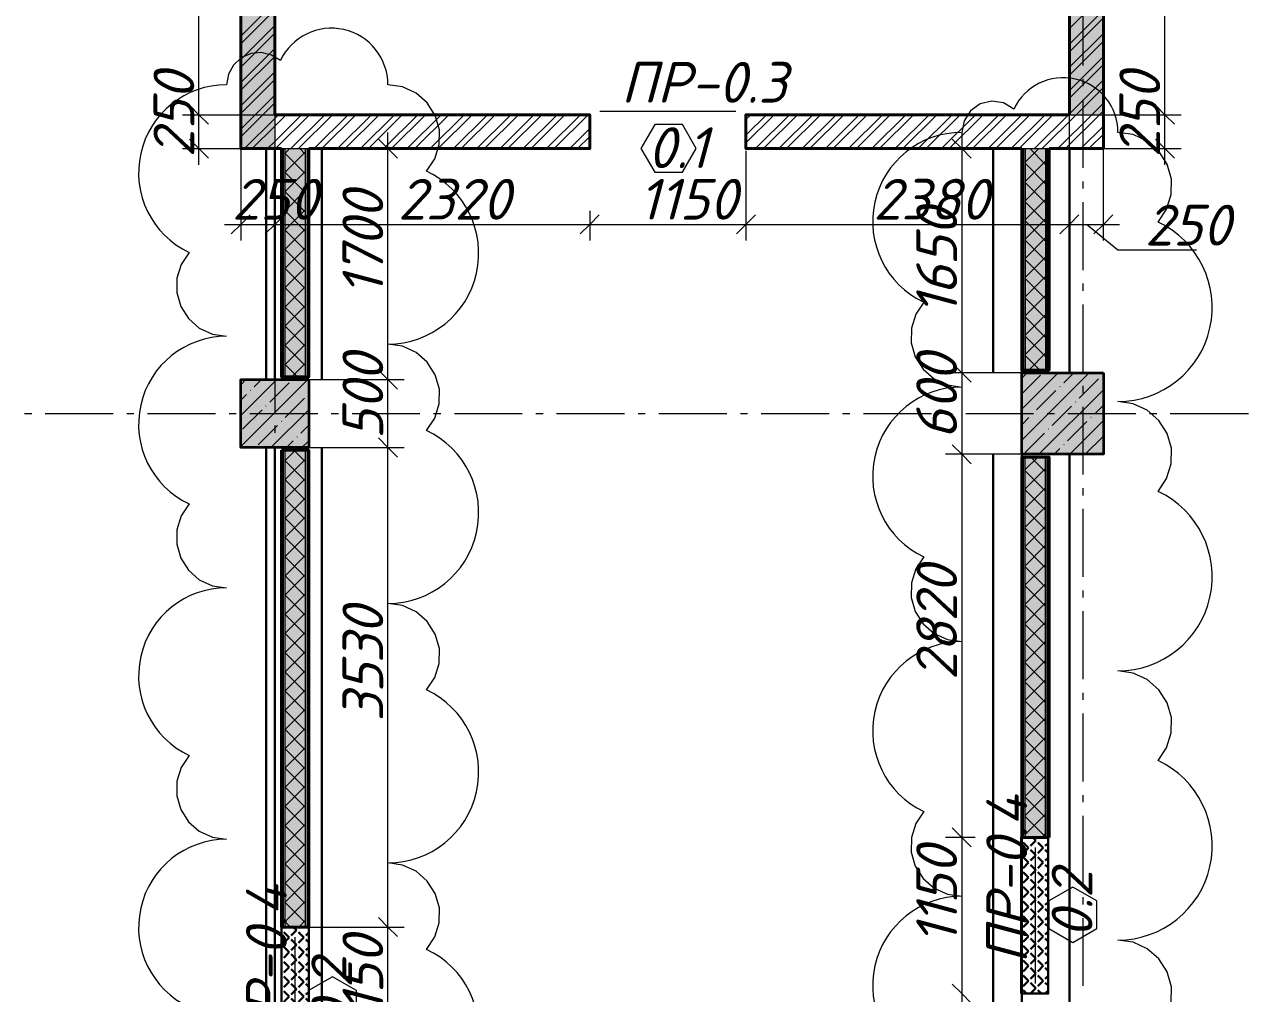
# Model space of a CAD drawing. Header units: millimetres. Extents: x -81576 to 1046824, y -248937 to 691537.
# Drawn here: x 180252 to 189263, y 564152 to 571286 of the extents above; entities that cross this region are included whole.
import ezdxf

# ---------------------------------------------------------------- set-up
doc = ezdxf.new("R2010")
doc.units = ezdxf.units.MM
for name, color, linetype, lineweight in [('0)', 6, 'Continuous', 30), ('0) расчет', 172, 'Continuous', 30), ('0) факт', 80, 'Continuous', 30), ('0.1) дверной проем', 5, 'Continuous', 30), ('0.2) Шпаклевка подвала и баз и фин', 5, 'Continuous', 30)]:
    doc.layers.add(name, color=color, linetype=linetype, lineweight=lineweight)
doc.layers.add('PDF _Геометрия', color=7, linetype='Continuous', true_color=0x1d1d1d)
doc.layers.add('PDF _Сплошная заливка', color=7, linetype='Continuous', true_color=0xffffff)
doc.layers.add('PDF _Текст', color=7, linetype='Continuous')
doc.styles.add('PDF ISOCPEUR Italic', font='isocpeui.ttf')

msp = doc.modelspace()

# ---------------------------------------------------------------- hatches: boundary and pattern name
at = {"layer": '0)', "transparency": 33554559}
for points in [[(182144.5, 568691.6), (182157, 568691.6), (182157, 570371.6), (182144.5, 570371.6)], [(182169.5, 568691.6), (182169.5, 570371.6), (182157, 570371.6), (182157, 568691.6)], [(182319.5, 568691.6), (182319.5, 570371.6), (182169.5, 570371.6), (182169.5, 568691.6)], [(182332, 568691.6), (182332, 570371.6), (182319.5, 570371.6), (182319.5, 568691.6)], [(182344.5, 568691.6), (182344.5, 570371.6), (182332, 570371.6), (182332, 568691.6)], [(187607, 568741.6), (187607, 570371.6), (187594.5, 570371.6), (187594.5, 568741.6)], [(187619.5, 568741.6), (187619.5, 570371.6), (187607, 570371.6), (187607, 568741.6)], [(187619.5, 568741.6), (187769.5, 568741.6), (187769.5, 570371.6), (187619.5, 570371.6)], [(187782, 568741.6), (187782, 570371.6), (187769.5, 570371.6), (187769.5, 568741.6)], [(187794.5, 568741.6), (187794.5, 570371.6), (187782, 570371.6), (187782, 568741.6)], [(182157, 564641.6), (182157, 568151.6), (182144.5, 568151.6), (182144.5, 564641.6)], [(182319.5, 564641.6), (182319.5, 568151.6), (182169.5, 568151.6), (182169.5, 564641.6)], [(182332, 564641.6), (182332, 568151.6), (182319.5, 568151.6), (182319.5, 564641.6)], [(182344.5, 564641.6), (182344.5, 568151.6), (182332, 568151.6), (182332, 564641.6)], [(187607, 565301.6), (187607, 568101.6), (187594.5, 568101.6), (187594.5, 565301.6)], [(187619.5, 565301.6), (187619.5, 568101.6), (187607, 568101.6), (187607, 565301.6)], [(187769.5, 565301.6), (187769.5, 568101.6), (187619.5, 568101.6), (187619.5, 565301.6)], [(187782, 565301.6), (187782, 568101.6), (187769.5, 568101.6), (187769.5, 565301.6)]]:
    msp.add_hatch(color=256, dxfattribs=at).paths.add_polyline_path(points)
at = {"layer": '0.1) дверной проем', "transparency": 33554687}
h = msp.add_hatch(dxfattribs=at)
h.set_pattern_fill('ANGLE', color=256, scale=11, angle=135)
h.set_pattern_definition([(135, (861179.63, 460963.58), (-54.3305495, -54.3305495), [55.88, -20.955]), (225, (861179.63, 460963.58), (54.3305495, -54.3305495), [55.88, -20.955])])
h.paths.add_polyline_path([(187588.5, 564151.6), (187588.5, 565301.6), (187788.5, 565301.6), (187788.5, 564151.6)])
h = msp.add_hatch(dxfattribs=at)
h.set_pattern_fill('ANGLE', color=256, scale=11, angle=135)
h.set_pattern_definition([(135, (855735.626, 460303.58), (-54.3305495, -54.3305495), [55.88, -20.955]), (225, (855735.626, 460303.58), (54.3305495, -54.3305495), [55.88, -20.955])])
h.paths.add_polyline_path([(182144.5, 563491.6), (182144.5, 564641.6), (182344.5, 564641.6), (182344.5, 563491.6)])
at = {"layer": 'PDF _Сплошная заливка', "true_color": 0x636466, "transparency": 33554559}
for points in [[(182094.5, 570371.6), (182094.5, 574171.6), (181844.5, 574171.6), (181844.5, 570371.6)], [(188194.5, 570621.6), (188194.5, 574121.6), (187944.5, 574121.6), (187944.5, 570621.6)], [(187594.5, 568121.6), (188194.5, 568121.6), (188194.5, 568721.6), (187594.5, 568721.6)], [(181844.5, 568171.6), (182344.5, 568171.6), (182344.5, 568671.6), (181844.5, 568671.6)]]:
    msp.add_hatch(color=251, dxfattribs=at).paths.add_polyline_path(points)

# ---------------------------------------------------------------- linework, layer by layer
at = {"layer": '0)', "lineweight": 40}
for points in [[(182344.5, 570371.6), (182344.5, 568691.6), (182144.5, 568691.6), (182144.5, 570371.6)], [(187794.5, 570371.6), (187794.5, 568741.6), (187594.5, 568741.6), (187594.5, 570371.6)]]:
    msp.add_lwpolyline(points, dxfattribs=at)
at = {"layer": '0)', "lineweight": 9}
for points in [[(182144.5, 570371.6), (182157, 570371.6), (182157, 568691.6)], [(182169.5, 570371.6), (182169.5, 568691.6)], [(182319.5, 570371.6), (182319.5, 568691.6)], [(182332, 570371.6), (182332, 568691.6)], [(187594.5, 570371.6), (187607, 570371.6), (187607, 568741.6)], [(187607, 570371.6), (187619.5, 570371.6), (187619.5, 568741.6)], [(187619.5, 570371.6), (187769.5, 570371.6), (187769.5, 568741.6)], [(187782, 568741.6), (187782, 570371.6), (187794.5, 570371.6)], [(187769.5, 569431.3), (187619.5, 569281.3)], [(182319.5, 569355.3), (182169.5, 569205.3)], [(182169.5, 569349.7), (182319.5, 569199.7)], [(187619.5, 569415.1), (187769.5, 569265.1)], [(187769.5, 569289.9), (187619.5, 569139.9)], [(187619.5, 569273.7), (187769.5, 569123.7)], [(182319.5, 569213.9), (182169.5, 569063.9)], [(182169.5, 569208.2), (182319.5, 569058.2)], [(182319.5, 569072.5), (182169.5, 568922.5)], [(182169.5, 569066.8), (182319.5, 568916.8)], [(187769.5, 569148.4), (187619.5, 568998.4)], [(187619.5, 569132.3), (187769.5, 568982.2)], [(182319.5, 568931), (182169.5, 568781)], [(182169.5, 568925.4), (182319.5, 568775.4)], [(182319.5, 568789.6), (182221.5, 568691.6)], [(182169.5, 568784), (182261.9, 568691.6)], [(182157, 568151.6), (182157, 564641.6)], [(182169.5, 568151.6), (182169.5, 564641.6)], [(182319.5, 568151.6), (182319.5, 564641.6)], [(182332, 568151.6), (182332, 564641.6)], [(187607, 565301.6), (187607, 568101.6)], [(187619.5, 565301.6), (187619.5, 568101.6)], [(187769.5, 565301.6), (187769.5, 568101.6)], [(187782, 565301.6), (187782, 568101.6)], [(182169.5, 567794), (182319.5, 567644)], [(182319.5, 567658.2), (182169.5, 567508.2)], [(182169.5, 567652.6), (182319.5, 567502.6)], [(182319.5, 567516.8), (182169.5, 567366.8)], [(182169.5, 567511.2), (182319.5, 567361.2)], [(182319.5, 567375.4), (182169.5, 567225.4)], [(182169.5, 567369.8), (182319.5, 567219.8)], [(182319.5, 567234), (182169.5, 567084)], [(182169.5, 567228.3), (182319.5, 567078.3)], [(182319.5, 567092.6), (182169.5, 566942.6)], [(182169.5, 567086.9), (182319.5, 566936.9)], [(182319.5, 566951.1), (182169.5, 566801.1)], [(182169.5, 566945.5), (182319.5, 566795.5)], [(182319.5, 566809.7), (182169.5, 566659.7)], [(182169.5, 566804.1), (182319.5, 566654.1)], [(182319.5, 566668.3), (182169.5, 566518.3)], [(182169.5, 566662.7), (182319.5, 566512.7)], [(182319.5, 566526.9), (182169.5, 566376.9)], [(182169.5, 566521.2), (182319.5, 566371.2)], [(187769.5, 566461.4), (187619.5, 566311.4)], [(182319.5, 566385.5), (182169.5, 566235.5)], [(182169.5, 566379.8), (182319.5, 566229.8)], [(187619.5, 566445.2), (187769.5, 566295.2)], [(187769.5, 566320), (187619.5, 566170)], [(187619.5, 566303.8), (187769.5, 566153.8)], [(182319.5, 566244), (182169.5, 566094)], [(182169.5, 566238.4), (182319.5, 566088.4)], [(187769.5, 566178.6), (187619.5, 566028.6)], [(182319.5, 566102.6), (182169.5, 565952.6)], [(182169.5, 566097), (182319.5, 565947)], [(187619.5, 566162.4), (187769.5, 566012.4)], [(187769.5, 566037.2), (187619.5, 565887.2)], [(187619.5, 566021), (187769.5, 565871)], [(187769.5, 565895.8), (187619.5, 565745.8)], [(187619.5, 565879.6), (187769.5, 565729.6)], [(187769.5, 565754.3), (187619.5, 565604.3)], [(187619.5, 565738.1), (187769.5, 565588.1)], [(187769.5, 565612.9), (187619.5, 565462.9)], [(187619.5, 565596.7), (187769.5, 565446.7)]]:
    msp.add_lwpolyline(points, dxfattribs=at)
at = {"layer": '0)', "color": 7, "lineweight": 9}
for points in [[(182094.5, 569686.5), (182094.5, 569186.5)], [(182094.5, 567427.8), (182094.5, 566927.8)], [(182094.5, 566827.8), (182094.5, 566774.8)], [(182094.5, 566674.8), (182094.5, 566174.8)], [(182094.5, 566074.8), (182094.5, 566021.9)]]:
    msp.add_lwpolyline(points, dxfattribs=at)
at = {"layer": '0)', "lineweight": 40}
for points in [[(182144.5, 568151.6), (182344.5, 568151.6), (182344.5, 564641.6), (182144.5, 564641.6)], [(187794.5, 565301.6), (187594.5, 565301.6), (187594.5, 568101.6), (187794.5, 568101.6)]]:
    msp.add_lwpolyline(points, close=True, dxfattribs=at)
at = {"layer": '0) расчет', "color": 1, "lineweight": 9}
for points in [[(182927.6, 563204.1, 0.801087), (183212.3, 564477.1), (183272.8, 564568.3), (183305, 564672.9), (183306.2, 564782.4), (183276.3, 564887.7), (183217.7, 564980.1), (183135.4, 565052.2), (183035.9, 565098), (182927.6, 565113.7, 0.801087), (183212.3, 566386.7), (183272.8, 566477.9), (183305, 566582.5), (183306.2, 566691.9), (183276.3, 566797.2), (183217.7, 566889.7), (183135.4, 566961.8), (183035.9, 567007.5), (182927.6, 567023.2, 0.801087), (183212.3, 568296.3), (183272.8, 568387.5), (183305, 568492.1), (183306.2, 568601.5), (183276.3, 568706.8), (183217.7, 568799.3), (183135.4, 568871.4), (183035.9, 568917.1), (182927.6, 568932.8, 0.801087), (183212.3, 570205.8), (183272.8, 570297), (183305, 570401.6), (183306.2, 570511.1), (183276.3, 570616.4), (183217.7, 570708.8), (183135.4, 570780.9), (183035.9, 570826.7), (182927.6, 570842.4, 0.801088), (182136, 571019.4), (182070.4, 571061), (181994.9, 571079.2), (181917.6, 571072.1), (181846.6, 571040.4), (181789.7, 570987.4), (181753, 570919), (181740.3, 570842.4, 0.801088), (181464.2, 569607.9)], [(188694.1, 564087.9), (188695.3, 564201.5), (188664.3, 564310.8), (188603.5, 564406.8), (188518, 564481.6), (188414.8, 564529.1), (188302.4, 564545.3, 0.801089), (188597.9, 565866.7), (188660.7, 565961.4), (188694.1, 566070), (188695.3, 566183.6), (188664.3, 566292.8), (188603.5, 566388.8), (188518, 566463.6), (188414.8, 566511.1), (188302.4, 566527.4, 0.80109), (188597.9, 567848.8), (188660.7, 567943.4), (188694.1, 568052), (188695.3, 568165.6), (188664.3, 568274.9), (188603.5, 568370.9), (188518, 568445.7), (188414.8, 568493.2), (188302.4, 568509.5, 0.80109), (188597.9, 569830.9), (188660.7, 569925.5), (188694.1, 570034.1), (188695.3, 570147.7), (188664.3, 570257), (188603.5, 570353), (188518, 570427.8), (188414.8, 570475.3), (188302.4, 570491.6, 0.801086), (187535.8, 570663), (187460.5, 570707.9), (187373.9, 570721.4), (187288.6, 570701.5), (187216.8, 570651.1), (187169.2, 570577.6), (187152.5, 570491.6, 0.801087), (186873, 569241.8)], [(181464.2, 569607.9), (181405.5, 569519.4), (181374.3, 569418), (181373.2, 569311.8), (181402.2, 569209.8), (181458.9, 569120.1), (181538.8, 569050.2), (181635.2, 569005.8), (181740.3, 568990.6, 0.801086), (181464.2, 567756.1), (181405.5, 567667.7), (181374.3, 567566.2), (181373.2, 567460.1), (181402.2, 567358), (181458.9, 567268.3), (181538.8, 567198.4), (181635.2, 567154), (181740.3, 567138.8, 0.801086), (181464.2, 565904.3), (181405.5, 565815.9), (181374.3, 565714.4), (181373.2, 565608.3), (181402.2, 565506.2), (181458.9, 565416.5), (181538.8, 565346.6), (181635.2, 565302.3), (181740.3, 565287.1, 0.801086), (181464.2, 564052.6)], [(186873, 569241.8), (186813.6, 569152.2), (186782, 569049.5), (186780.8, 568942.1), (186810.2, 568838.7), (186867.7, 568747.9), (186948.5, 568677.2), (187046.1, 568632.3), (187152.5, 568616.9, 0.801087), (186873, 567367.1), (186813.6, 567277.5), (186782, 567174.8), (186780.8, 567067.4), (186810.2, 566964), (186867.7, 566873.2), (186948.5, 566802.5), (187046.1, 566757.6), (187152.5, 566742.2, 0.801087), (186873, 565492.4), (186813.6, 565402.8), (186782, 565300.1), (186780.8, 565192.7), (186810.2, 565089.3), (186867.7, 564998.5), (186948.5, 564927.8), (187046.1, 564882.9), (187152.5, 564867.5, 0.801087), (186873, 563617.7)]]:
    msp.add_lwpolyline(points, format="xyb", dxfattribs=at)
at = {"layer": '0) расчет'}
for points in [[(182094.5, 568671.6), (182094.5, 570371.6)], [(187594.5, 570371.6), (187594.5, 568721.6)], [(182094.5, 562671.6), (182094.5, 568171.6)], [(187594.5, 568121.6), (187594.5, 562721.6)]]:
    msp.add_lwpolyline(points, dxfattribs=at)
at = {"layer": '0) факт'}
for points in [[(182094.5, 568671.6), (182094.5, 570371.6)], [(187594.5, 570371.6), (187594.5, 568721.6)], [(182094.5, 562671.6), (182094.5, 568171.6)], [(187594.5, 568121.6), (187594.5, 562721.6)]]:
    msp.add_lwpolyline(points, dxfattribs=at)
at = {"layer": '0.1) дверной проем'}
for points in [[(187588.5, 564151.6), (187588.5, 565301.6), (187788.5, 565301.6), (187788.5, 564151.6)], [(182144.5, 563491.6), (182144.5, 564641.6), (182344.5, 564641.6), (182344.5, 563491.6)]]:
    msp.add_lwpolyline(points, close=True, dxfattribs=at)
at = {"layer": '0.2) Шпаклевка подвала и баз и фин'}
for points in [[(182031.4, 568671.6), (182031.4, 570371.6)], [(182441.1, 568671.6), (182441.1, 570371.6)], [(187382.3, 568721.6), (187382.3, 570371.6)], [(187944.5, 568721.6), (187944.5, 570371.6)], [(182031.4, 562671.6), (182031.4, 568171.6)], [(182441.1, 562671.6), (182441.1, 568171.6)], [(187382.3, 568121.6), (187382.3, 562721.6)], [(187944.5, 568121.6), (187944.5, 562721.6)]]:
    msp.add_lwpolyline(points, dxfattribs=at)
at = {"layer": 'PDF _Геометрия', "color": 7, "lineweight": 9}
for points in [[(181536.6, 570251.6), (181536.6, 570621.6), (181536.6, 574291.6)], [(188647.6, 570251.6), (188647.6, 570621.6), (188647.6, 574241.6)], [(188044.5, 571483.6), (188044.5, 570983.6)], [(182094.5, 571192.3), (182094.5, 570692.3)], [(188044.5, 570883.6), (188044.5, 570830.7)], [(181466.6, 570691.6), (181536.6, 570621.6), (181606.6, 570551.6)], [(188044.5, 570730.7), (188044.5, 570230.7)], [(188577.6, 570691.6), (188647.6, 570621.6), (188717.6, 570551.6)], [(181416.6, 570621.6), (181536.6, 570621.6), (182094.5, 570621.6), (182094.5, 569814.4), (182094.5, 569694.4)], [(182094.5, 570592.3), (182094.5, 570539.4)], [(184488.5, 570648.3), (185488.5, 570648.3)], [(185806.5, 570621.6), (185813.5, 570621.6)], [(187944.5, 569694.4), (187944.5, 569814.4), (187944.5, 570621.6), (188647.6, 570621.6), (188767.6, 570621.6)], [(181466.6, 570441.6), (181536.6, 570371.6), (181606.6, 570301.6)], [(182094.5, 570439.4), (182094.5, 569939.4)], [(182857.6, 570441.6), (182927.6, 570371.6), (182997.6, 570301.6)], [(182927.6, 550451.5), (182927.6, 553821.6), (182927.6, 554321.6), (182927.6, 556171.6), (182927.6, 556671.6), (182927.6, 562171.6), (182927.6, 562671.6), (182927.6, 563491.6), (182927.6, 564641.6), (182927.6, 568171.6), (182927.6, 568671.6), (182927.6, 570491.6)], [(187222.5, 570301.6), (187152.5, 570371.6), (187082.5, 570441.6)], [(187152.5, 570491.6), (187152.5, 568721.6), (187152.5, 568121.6), (187152.5, 565301.6), (187152.5, 564151.6), (187152.5, 562721.6), (187152.5, 562121.6), (187152.5, 556601.6)], [(188577.6, 570441.6), (188647.6, 570371.6), (188717.6, 570301.6)], [(181416.6, 570371.6), (181536.6, 570371.6), (181844.5, 570371.6), (181844.5, 569814.4), (181844.5, 569694.4)], [(182157, 570371.6), (182169.5, 570371.6), (182319.5, 570371.6), (182332, 570371.6), (182344.5, 570371.6)], [(182828.6, 570371.6), (182927.6, 570371.6), (183047.6, 570371.6)], [(185563.5, 570356.6), (185563.5, 569814.4), (185563.5, 569694.4)], [(187251.5, 570371.6), (187152.5, 570371.6), (187032.5, 570371.6)], [(187769.5, 570371.6), (187782, 570371.6)], [(188194.5, 569694.4), (188194.5, 569814.4), (188194.5, 570371.6), (188647.6, 570371.6), (188767.6, 570371.6)], [(188044.5, 570130.7), (188044.5, 570077.7)], [(188044.5, 569977.7), (188044.5, 569477.7)], [(181914.5, 569884.4), (181844.5, 569814.4), (181774.5, 569744.4)], [(182164.5, 569884.4), (182094.5, 569814.4), (182024.5, 569744.4)], [(184483.5, 569884.4), (184413.5, 569814.4), (184343.5, 569744.4)], [(184413.5, 569913.4), (184413.5, 569814.4), (184413.5, 569694.4)], [(185633.5, 569884.4), (185563.5, 569814.4), (185493.5, 569744.4)], [(188014.5, 569884.4), (187944.5, 569814.4), (187874.5, 569744.4)], [(188264.5, 569884.4), (188194.5, 569814.4), (188124.5, 569744.4)], [(181724.5, 569814.4), (182094.5, 569814.4), (184413.5, 569814.4), (185563.5, 569814.4), (187944.5, 569814.4), (188314.5, 569814.4)], [(182094.5, 569839.4), (182094.5, 569786.5)], [(188879.8, 569623.8), (188300.6, 569623.8), (188069.5, 569814.4)], [(188044.5, 569377.7), (188044.5, 569324.8)], [(188044.5, 569224.8), (188044.5, 568724.8)], [(182094.5, 569086.5), (182094.5, 569033.6)], [(182094.5, 568933.6), (182094.5, 568433.6)], [(187222.5, 568651.6), (187152.5, 568721.6), (187082.5, 568791.6)], [(182857.6, 568741.6), (182927.6, 568671.6), (182997.6, 568601.6)], [(187594.5, 568721.6), (187152.5, 568721.6), (187032.5, 568721.6)], [(182344.5, 568671.6), (182927.6, 568671.6), (183047.6, 568671.6)], [(188044.5, 568624.8), (188044.5, 568571.9)], [(188044.5, 568471.9), (188044.5, 567971.9)], [(180252.1, 568421.6), (180305, 568421.6)], [(180405, 568421.6), (180905, 568421.6)], [(181005, 568421.6), (181057.9, 568421.6)], [(181157.9, 568421.6), (181657.9, 568421.6)], [(181757.9, 568421.6), (181810.8, 568421.6)], [(181910.8, 568421.6), (182410.8, 568421.6)], [(182510.8, 568421.6), (182563.7, 568421.6)], [(182663.7, 568421.6), (183163.7, 568421.6)], [(183263.8, 568421.6), (183316.7, 568421.6)], [(183416.7, 568421.6), (183916.7, 568421.6)], [(184016.7, 568421.6), (184069.6, 568421.6)], [(184169.6, 568421.6), (184669.6, 568421.6)], [(184769.6, 568421.6), (184822.5, 568421.6)], [(184922.5, 568421.6), (185422.5, 568421.6)], [(185522.5, 568421.6), (185575.4, 568421.6)], [(185675.4, 568421.6), (186175.4, 568421.6)], [(186275.4, 568421.6), (186328.3, 568421.6)], [(186428.3, 568421.6), (186928.3, 568421.6)], [(187028.3, 568421.6), (187081.3, 568421.6)], [(187181.3, 568421.6), (187681.3, 568421.6)], [(187781.3, 568421.6), (187834.2, 568421.6)], [(187934.2, 568421.6), (188434.2, 568421.6)], [(188534.2, 568421.6), (188587.1, 568421.6)], [(188687.1, 568421.6), (189263.3, 568421.6)], [(182094.5, 568333.6), (182094.5, 568280.7)], [(182094.5, 568180.7), (182094.5, 567680.7)], [(182344.5, 568171.6), (182927.6, 568171.6), (183047.6, 568171.6)], [(182857.6, 568241.6), (182927.6, 568171.6), (182997.6, 568101.6)], [(187222.5, 568051.6), (187152.5, 568121.6), (187082.5, 568191.6)], [(187594.5, 568121.6), (187152.5, 568121.6), (187032.5, 568121.6)], [(188044.5, 567871.9), (188044.5, 567819)], [(188044.5, 567719), (188044.5, 567219)], [(182094.5, 567580.7), (182094.5, 567527.8)], [(188044.5, 567119), (188044.5, 567066.1)], [(188044.5, 566966.1), (188044.5, 566466.1)], [(188044.5, 566366.1), (188044.5, 566313.1)], [(188044.5, 566213.1), (188044.5, 565713.1)], [(182094.5, 565921.9), (182094.5, 565421.9)], [(188044.5, 565613.1), (188044.5, 565560.2)], [(188044.5, 565460.2), (188044.5, 564960.2)], [(187222.5, 565231.6), (187152.5, 565301.6), (187082.5, 565371.6)], [(182094.5, 565321.9), (182094.5, 565269)], [(187251.5, 565301.6), (187152.5, 565301.6), (187032.5, 565301.6)], [(187694.5, 564226.6), (187694.5, 565226.6)], [(182094.5, 565169), (182094.5, 564669)], [(182144.5, 564884.6), (182144.5, 564891.6)], [(188044.5, 564860.2), (188044.5, 564807.3)], [(182857.6, 564711.6), (182927.6, 564641.6), (182997.6, 564571.6)], [(188044.5, 564707.3), (188044.5, 564207.3)], [(182094.5, 564569), (182094.5, 564516.1)], [(182244.5, 563566.6), (182244.5, 564566.6)], [(182350.5, 564641.6), (182927.6, 564641.6), (183047.6, 564641.6)], [(182094.5, 564416.1), (182094.5, 563916.1)], [(187222.5, 564081.6), (187152.5, 564151.6), (187082.5, 564221.6)]]:
    msp.add_lwpolyline(points, dxfattribs=at)
at = {"layer": 'PDF _Геометрия', "color": 16, "lineweight": 40, "true_color": 0x800000}
for points in [[(182144.5, 570371.6), (182094.5, 570371.6), (181844.5, 570371.6), (181844.5, 574171.6), (182094.5, 574171.6), (182094.5, 570621.6), (184413.5, 570621.6), (184413.5, 570371.6), (182344.5, 570371.6)], [(187594.5, 570371.6), (185563.5, 570371.6), (185563.5, 570621.6), (187944.5, 570621.6), (187944.5, 574121.6), (188194.5, 574121.6), (188194.5, 570621.6), (188194.5, 570371.6), (187794.5, 570371.6)]]:
    msp.add_lwpolyline(points, dxfattribs=at)
at = {"layer": 'PDF _Геометрия', "color": 24, "lineweight": 9, "true_color": 0x8e1d1d}
for points in [[(188194.5, 571505.6), (187944.5, 571255.6)], [(182094.5, 571450.2), (181844.5, 571200.2)], [(182094.5, 571393.1), (181844.5, 571143.1)], [(188194.5, 571391.5), (187944.5, 571141.5)], [(188194.5, 571334.5), (187944.5, 571084.5)], [(182094.5, 571279.1), (181844.5, 571029.1)], [(182094.5, 571222.1), (181844.5, 570972.1)], [(188194.5, 571220.4), (187944.5, 570970.4)], [(188194.5, 571163.4), (187944.5, 570913.4)], [(182094.5, 571108), (181844.5, 570858)], [(182094.5, 571051), (181844.5, 570801)], [(188194.5, 571049.4), (187944.5, 570799.4)], [(188194.5, 570992.3), (187944.5, 570742.3)], [(182094.5, 570936.9), (181844.5, 570686.9)], [(182094.5, 570879.9), (181844.5, 570629.9)], [(188194.5, 570878.3), (187944.5, 570628.3)], [(188194.5, 570821.3), (187994.8, 570621.6), (187744.8, 570371.6)], [(182094.5, 570765.9), (181844.5, 570515.9)], [(182094.5, 570708.8), (181844.5, 570458.8)], [(188194.5, 570707.2), (188108.9, 570621.6), (187858.9, 570371.6)], [(182121.3, 570621.6), (182094.5, 570594.8), (181871.3, 570371.6)], [(182178.3, 570621.6), (182094.5, 570537.8), (181928.3, 570371.6)], [(182292.3, 570621.6), (182094.5, 570423.7), (182042.3, 570371.6)], [(182349.4, 570621.6), (182099.4, 570371.6)], [(182463.4, 570621.6), (182213.4, 570371.6)], [(182520.4, 570621.6), (182270.4, 570371.6)], [(182634.5, 570621.6), (182384.5, 570371.6)], [(182691.5, 570621.6), (182441.5, 570371.6)], [(182805.6, 570621.6), (182555.6, 570371.6)], [(182862.6, 570621.6), (182612.6, 570371.6)], [(182976.6, 570621.6), (182726.6, 570371.6)], [(183033.7, 570621.6), (182783.7, 570371.6)], [(183147.7, 570621.6), (182897.7, 570371.6)], [(183204.7, 570621.6), (182954.7, 570371.6)], [(183318.8, 570621.6), (183068.8, 570371.6)], [(183375.8, 570621.6), (183125.8, 570371.6)], [(183489.9, 570621.6), (183239.9, 570371.6)], [(183546.9, 570621.6), (183296.9, 570371.6)], [(183660.9, 570621.6), (183410.9, 570371.6)], [(183718, 570621.6), (183468, 570371.6)], [(183832, 570621.6), (183582, 570371.6)], [(183889, 570621.6), (183639, 570371.6)], [(184003.1, 570621.6), (183753.1, 570371.6)], [(184060.1, 570621.6), (183810.1, 570371.6)], [(184174.2, 570621.6), (183924.2, 570371.6)], [(184231.2, 570621.6), (183981.2, 570371.6)], [(184345.2, 570621.6), (184095.2, 570371.6)], [(184402.3, 570621.6), (184152.3, 570371.6)], [(185713.8, 570621.6), (185563.5, 570471.2)], [(185599.8, 570621.6), (185563.5, 570585.3)], [(185770.9, 570621.6), (185563.5, 570414.2)], [(185884.9, 570621.6), (185634.9, 570371.6)], [(185941.9, 570621.6), (185691.9, 570371.6)], [(186056, 570621.6), (185806, 570371.6)], [(186113, 570621.6), (185863, 570371.6)], [(186227.1, 570621.6), (185977, 570371.6)], [(186284.1, 570621.6), (186034.1, 570371.6)], [(186398.1, 570621.6), (186148.1, 570371.6)], [(186455.2, 570621.6), (186205.2, 570371.6)], [(186569.2, 570621.6), (186319.2, 570371.6)], [(186626.2, 570621.6), (186376.2, 570371.6)], [(186740.3, 570621.6), (186490.3, 570371.6)], [(186797.3, 570621.6), (186547.3, 570371.6)], [(186911.3, 570621.6), (186661.3, 570371.6)], [(186968.4, 570621.6), (186718.4, 570371.6)], [(187082.4, 570621.6), (186832.4, 570371.6)], [(187139.4, 570621.6), (186889.4, 570371.6)], [(187253.5, 570621.6), (187003.5, 570371.6)], [(187310.5, 570621.6), (187060.5, 570371.6)], [(187424.6, 570621.6), (187174.6, 570371.6)], [(187481.6, 570621.6), (187231.6, 570371.6)], [(187595.6, 570621.6), (187345.6, 570371.6)], [(187652.7, 570621.6), (187402.7, 570371.6)], [(187766.7, 570621.6), (187516.7, 570371.6)], [(187823.7, 570621.6), (187573.7, 570371.6)], [(187937.8, 570621.6), (187687.8, 570371.6)], [(188194.5, 570650.2), (188165.9, 570621.6), (187915.9, 570371.6)], [(184413.5, 570518.8), (184266.3, 570371.6)], [(188194.5, 570536.1), (188029.9, 570371.6)], [(184413.5, 570461.7), (184323.3, 570371.6)], [(188194.5, 570479.1), (188087, 570371.6)]]:
    msp.add_lwpolyline(points, dxfattribs=at)
at = {"layer": 'PDF _Геометрия', "color": 7, "lineweight": 9}
for points in [[(184891.7, 570549.9), (184790, 570373.6), (184891.7, 570197.3), (185095.3, 570197.3), (185197, 570373.6), (185095.3, 570549.9)], [(187792.9, 564629.8), (187969.2, 564528), (188145.4, 564629.8), (188145.4, 564833.3), (187969.2, 564935.1), (187792.9, 564833.3)], [(182342.9, 563969.8), (182519.2, 563868), (182695.4, 563969.8), (182695.4, 564173.3), (182519.2, 564275.1), (182342.9, 564173.3)]]:
    msp.add_lwpolyline(points, close=True, dxfattribs=at)
at = {"layer": 'PDF _Геометрия', "lineweight": 9}
for points in [[(182204.4, 570371.6), (182169.5, 570336.7)], [(182319.5, 570345.3), (182169.5, 570195.3)], [(182169.5, 570339.6), (182319.5, 570189.6)], [(182279, 570371.6), (182319.5, 570331)], [(187719.8, 570371.6), (187619.5, 570271.2)], [(187653, 570371.6), (187769.5, 570255)], [(187769.5, 570279.8), (187619.5, 570129.8)], [(187619.5, 570263.6), (187769.5, 570113.6)], [(182319.5, 570203.8), (182169.5, 570053.8)], [(182169.5, 570198.2), (182319.5, 570048.2)], [(182319.5, 570062.4), (182169.5, 569912.4)], [(182169.5, 570056.8), (182319.5, 569906.8)], [(187769.5, 570138.4), (187619.5, 569988.4)], [(187619.5, 570122.2), (187769.5, 569972.2)], [(187769.5, 569997), (187619.5, 569847)], [(187619.5, 569980.8), (187769.5, 569830.8)], [(182319.5, 569921), (182169.5, 569771)], [(182169.5, 569915.3), (182319.5, 569765.3)], [(187769.5, 569855.6), (187619.5, 569705.6)], [(187619.5, 569839.4), (187769.5, 569689.4)], [(182319.5, 569779.6), (182169.5, 569629.6)], [(182169.5, 569773.9), (182319.5, 569623.9)], [(187769.5, 569714.1), (187619.5, 569564.1)], [(187619.5, 569697.9), (187769.5, 569547.9)], [(182319.5, 569638.1), (182169.5, 569488.1)], [(182169.5, 569632.5), (182319.5, 569482.5)], [(187769.5, 569572.7), (187619.5, 569422.7)], [(187619.5, 569556.5), (187769.5, 569406.5)], [(182319.5, 569496.7), (182169.5, 569346.7)], [(182169.5, 569491.1), (182319.5, 569341.1)], [(187769.5, 569007), (187619.5, 568857)], [(187619.5, 568990.8), (187769.5, 568840.8)], [(187619.5, 568849.4), (187727.4, 568741.6)], [(187769.5, 568865.6), (187645.5, 568741.6)], [(187634.5, 568721.6), (187594.5, 568681.6)], [(187862.6, 568721.6), (187594.5, 568453.5)], [(188090.7, 568721.6), (187594.5, 568225.4)], [(187731.9, 568704.9), (187594.5, 568567.5)], [(187976.6, 568721.6), (187902.9, 568647.9)], [(188190.4, 568707.3), (188188.1, 568704.9)], [(181882, 568671.6), (181844.5, 568634.1)], [(182110.1, 568671.6), (181844.5, 568406)], [(182338.2, 568671.6), (181844.5, 568177.9)], [(181996.1, 568671.6), (181943.9, 568619.4)], [(182200.5, 568647.9), (182057.9, 568505.3)], [(187876.8, 568621.7), (187874.4, 568619.4)], [(188159.5, 568676.4), (188017, 568533.8)], [(181886.8, 568562.3), (181844.5, 568520)], [(181917.7, 568593.2), (181915.3, 568590.8)], [(182314.5, 568533.8), (182172, 568391.3)], [(182344.5, 568563.8), (182343, 568562.3)], [(187845.9, 568590.8), (187703.3, 568448.3)], [(188194.5, 568597.3), (187718.8, 568121.6)], [(182000.9, 568448.3), (181858.3, 568305.7)], [(182031.8, 568479.2), (182029.4, 568476.8)], [(182344.5, 568449.8), (182066.3, 568171.6)], [(187960, 568476.8), (187817.4, 568334.2)], [(187990.8, 568507.7), (187988.5, 568505.3)], [(188194.5, 568483.3), (188131, 568419.8)], [(182145.8, 568365.1), (182143.4, 568362.7)], [(187646.3, 568391.3), (187594.5, 568339.4)], [(187677.2, 568422.1), (187674.8, 568419.8)], [(188074, 568362.7), (187931.4, 568220.2)], [(188194.5, 568369.2), (187946.9, 568121.6)], [(188104.9, 568393.6), (188102.5, 568391.3)], [(182114.9, 568334.2), (181972.4, 568191.7)], [(182259.9, 568251.1), (182257.5, 568248.7)], [(182344.5, 568335.7), (182286, 568277.2)], [(187760.4, 568277.2), (187617.8, 568134.6)], [(187791.3, 568308.1), (187788.9, 568305.7)], [(188188.1, 568248.7), (188060.9, 568121.6)], [(182229, 568220.2), (182180.4, 568171.6)], [(182344.5, 568221.7), (182294.4, 568171.6)], [(187874.4, 568163.2), (187832.8, 568121.6)], [(187905.3, 568194), (187902.9, 568191.7)], [(182247.1, 568151.6), (182169.5, 568073.9)], [(182319.5, 568082.5), (182169.5, 567932.5)], [(182169.5, 568076.9), (182319.5, 567926.9)], [(182236.2, 568151.6), (182319.5, 568068.3)], [(187712.6, 568101.6), (187619.5, 568008.5)], [(187660.3, 568101.6), (187769.5, 567992.3)], [(188194.5, 568141.1), (188175, 568121.6)], [(187769.5, 568017.1), (187619.5, 567867.1)], [(187619.5, 568000.9), (187769.5, 567850.9)], [(182319.5, 567941.1), (182169.5, 567791.1)], [(182169.5, 567935.4), (182319.5, 567785.4)], [(182319.5, 567799.7), (182169.5, 567649.7)], [(187769.5, 567875.7), (187619.5, 567725.7)], [(187619.5, 567859.5), (187769.5, 567709.5)], [(187769.5, 567734.2), (187619.5, 567584.2)], [(187619.5, 567718), (187769.5, 567568)], [(187769.5, 567592.8), (187619.5, 567442.8)], [(187619.5, 567576.6), (187769.5, 567426.6)], [(187769.5, 567451.4), (187619.5, 567301.4)], [(187619.5, 567435.2), (187769.5, 567285.2)], [(187769.5, 567310), (187619.5, 567160)], [(187619.5, 567293.8), (187769.5, 567143.8)], [(187769.5, 567168.5), (187619.5, 567018.5)], [(187619.5, 567152.3), (187769.5, 567002.4)], [(187769.5, 567027.1), (187619.5, 566877.1)], [(187619.5, 567010.9), (187769.5, 566860.9)], [(187769.5, 566885.7), (187619.5, 566735.7)], [(187619.5, 566869.5), (187769.5, 566719.5)], [(187769.5, 566744.3), (187619.5, 566594.3)], [(187619.5, 566728.1), (187769.5, 566578.1)], [(187769.5, 566602.9), (187619.5, 566452.9)], [(187619.5, 566586.7), (187769.5, 566436.7)], [(182319.5, 565961.2), (182169.5, 565811.2)], [(182169.5, 565955.5), (182319.5, 565805.5)], [(182319.5, 565819.8), (182169.5, 565669.8)], [(182169.5, 565814.1), (182319.5, 565664.1)], [(182319.5, 565678.3), (182169.5, 565528.3)], [(182169.5, 565672.7), (182319.5, 565522.7)], [(182319.5, 565536.9), (182169.5, 565386.9)], [(182169.5, 565531.3), (182319.5, 565381.3)], [(187769.5, 565471.5), (187619.5, 565321.5)], [(187619.5, 565455.3), (187769.5, 565305.3)], [(182319.5, 565395.5), (182169.5, 565245.5)], [(182169.5, 565389.9), (182319.5, 565239.9)], [(187619.5, 565313.9), (187631.8, 565301.6)], [(187769.5, 565330.1), (187741, 565301.6)], [(182319.5, 565254.1), (182169.5, 565104.1)], [(182169.5, 565248.4), (182319.5, 565098.4)], [(182319.5, 565112.7), (182169.5, 564962.7)], [(182169.5, 565107), (182319.5, 564957)], [(182319.5, 564971.2), (182169.5, 564821.2)], [(182169.5, 564965.6), (182319.5, 564815.6)], [(182319.5, 564829.8), (182169.5, 564679.8)], [(182169.5, 564824.2), (182319.5, 564674.2)], [(182169.5, 564682.8), (182210.7, 564641.6)], [(182319.5, 564688.4), (182272.7, 564641.6)]]:
    msp.add_lwpolyline(points, dxfattribs=at)
at = {"layer": 'PDF _Геометрия', "color": 7, "lineweight": 35}
for points in [[(188194.5, 568721.6), (188194.5, 568121.6), (187594.5, 568121.6), (187594.5, 568721.6)], [(182344.5, 568671.6), (182344.5, 568171.6), (181844.5, 568171.6), (181844.5, 568671.6)]]:
    msp.add_lwpolyline(points, close=True, dxfattribs=at)

# ---------------------------------------------------------------- texts
at = {"layer": 'PDF _Текст', "char_height": 300, "attachment_point": 4, "rotation": 90, "style": 'PDF ISOCPEUR Italic'}
for s, insert in [('250', (181351.9, 570306.9)), ('250', (188462.8, 570306.9)), ('1700', (182742.9, 569287.9)), ('1650', (186967.7, 569143.8)), ('500', (182742.9, 568231.9)), ('600', (186967.7, 568231.9)), ('2820', (186967.7, 566458.7)), ('3530', (182742.9, 566153.7)), ('1150', (186967.7, 564512)), ('1150', (182742.9, 563852))]:
    msp.add_mtext(s, dxfattribs=dict(at, insert=insert))
at = {"layer": 'PDF _Текст', "color": 12, "true_color": 0xdd0000, "char_height": 300, "attachment_point": 4, "style": 'PDF ISOCPEUR Italic'}
for s, insert in [('ПР-0.3', (184642.7, 570859.9)), ('0.1', (184839.8, 570378.8))]:
    msp.add_mtext(s, dxfattribs=dict(at, insert=insert))
at = {"layer": 'PDF _Текст', "char_height": 300, "attachment_point": 4, "style": 'PDF ISOCPEUR Italic'}
for s, insert in [('250', (181779.9, 569999.1)), ('2320', (183001.2, 569999.1)), ('1150', (184774, 569999.1)), ('2380', (186501.2, 569999.1)), ('250', (188500.6, 569808.5))]:
    msp.add_mtext(s, dxfattribs=dict(at, insert=insert))
at = {"layer": 'PDF _Текст', "color": 12, "true_color": 0xdd0000, "char_height": 300, "attachment_point": 4, "rotation": 90, "style": 'PDF ISOCPEUR Italic'}
for s, insert in [('ПР-0.4', (187482.9, 564372.2)), ('0.2', (187964, 564559.8)), ('ПР-0.4', (182032.9, 563712.2)), ('0.2', (182514, 563899.8))]:
    msp.add_mtext(s, dxfattribs=dict(at, insert=insert))

doc.saveas('drawing.dxf')
